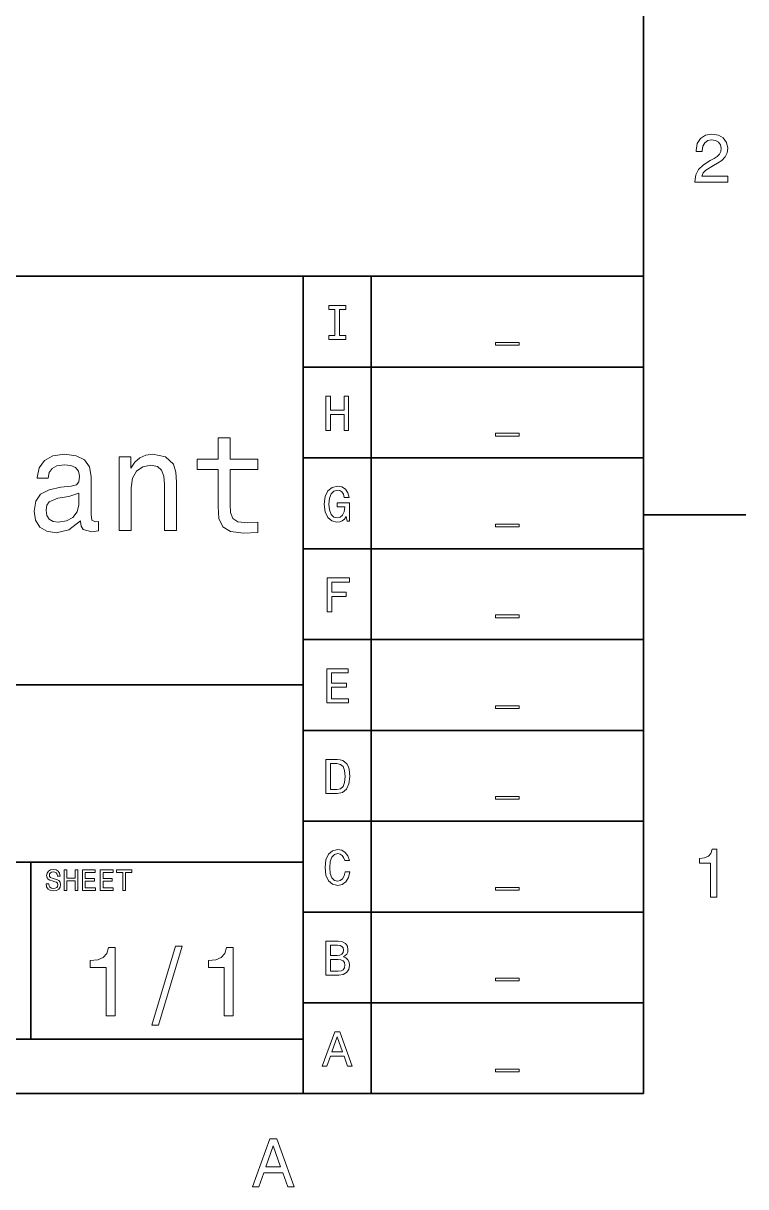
# Model space of a CAD drawing. Extents: x 0 to 297, y 0 to 210.
# Drawn here: x 241.4 to 294.5, y 3.2 to 88.6 of the extents above; entities that cross this region are included whole.
import ezdxf

# ---------------------------------------------------------------- set-up
doc = ezdxf.new("R2010")
doc.units = 0

msp = doc.modelspace()

# ---------------------------------------------------------------- linework, layer by layer
at = {"color": 7, "lineweight": 35}
for p, q in [((287, 10), (287, 200)), ((97, 70), (287, 70)), ((262, 10), (262, 70)), ((267, 10), (267, 70)), ((287, 70), (287, 10)), ((262, 63.333332), (287, 63.333332)), ((262, 56.666668), (287, 56.666668)), ((262, 50), (287, 50)), ((262, 43.333332), (287, 43.333332)), ((97, 40), (262, 40)), ((262, 36.666668), (287, 36.666668)), ((262, 30), (287, 30)), ((97, 27), (262, 27)), ((262, 23.333334), (287, 23.333334)), ((262, 16.666666), (287, 16.666666)), ((97, 14), (262, 14)), ((10, 10), (287, 10)), ((97, 10), (287, 10))]:
    msp.add_line(p, q, dxfattribs=at)
at = {"color": 7, "lineweight": 35, "ltscale": 0.1875}
msp.add_line((287, 52.5), (294.5, 52.5), dxfattribs=at)
at = {"color": 7, "lineweight": 35, "ltscale": 0.325}
msp.add_line((242, 14), (242, 27), dxfattribs=at)
at = {"color": 7, "lineweight": 13}
for points in [[(290.76947, 76.916786), (293.175079, 76.916786), (293.175079, 77.350502), (291.273773, 77.350502), (291.3797, 77.587532), (291.561249, 77.784218), (292.121033, 78.142288), (292.418579, 78.293587), (292.751434, 78.510445), (292.988464, 78.762604), (293.124634, 79.060158), (293.175079, 79.398056), (293.089355, 79.821686), (292.852325, 80.154541), (292.489197, 80.366356), (292.020172, 80.442001), (291.536041, 80.35627), (291.167877, 80.119232), (290.930847, 79.740997), (290.850159, 79.241714), (290.850159, 79.171112), (291.309082, 79.171112), (291.309082, 79.211456), (291.354462, 79.554398), (291.490631, 79.806557), (291.707489, 79.967941), (291.994965, 80.023415), (292.287476, 79.972984), (292.504333, 79.846901), (292.645538, 79.650215), (292.695984, 79.403099), (292.660675, 79.171112), (292.56485, 78.974426), (292.403473, 78.802956), (292.181549, 78.651657), (291.884003, 78.490273), (291.389771, 78.177589), (291.041779, 77.844742), (290.835022, 77.441284), (290.76947, 76.931915)], [(264.33429, 65.659821), (263.873199, 65.659821), (263.873199, 65.357224), (265.126801, 65.357224), (265.126801, 65.659821), (264.66571, 65.659821), (264.66571, 67.554626), (265.126801, 67.554626), (265.126801, 67.857224), (263.873199, 67.857224), (263.873199, 67.554626), (264.33429, 67.554626)], [(276.132568, 65.140724), (276.132568, 64.938995), (277.867432, 64.938995), (277.867432, 65.140724)], [(263.664276, 58.690563), (263.999298, 58.690563), (263.999298, 59.864914), (265.000732, 59.864914), (265.000732, 58.690563), (265.332123, 58.690563), (265.332123, 61.190563), (265.000732, 61.190563), (265.000732, 60.171112), (263.999298, 60.171112), (263.999298, 61.190563), (263.664276, 61.190563)], [(255.750702, 55.811958), (255.750702, 53.098701), (255.811218, 52.22118), (256.093658, 51.615993), (256.658508, 51.262966), (257.616699, 51.14193), (258.66571, 51.192364), (258.66571, 51.958931), (257.899109, 51.898415), (257.203156, 51.979107), (256.829956, 52.231266), (256.668579, 52.6549), (256.638306, 53.25), (256.638306, 55.811958), (258.66571, 55.811958), (258.66571, 56.568443), (256.638306, 56.568443), (256.638306, 58.152016), (255.750702, 58.152016), (255.750702, 56.568443), (254.21756, 56.568443), (254.21756, 55.811958)], [(276.132568, 58.474064), (276.132568, 58.272335), (277.867432, 58.272335), (277.867432, 58.474064)], [(245.634003, 52.039623), (245.634003, 52.009365), (245.684433, 51.666424), (245.835724, 51.424351), (246.471176, 51.232708), (246.965408, 51.3134), (246.965408, 51.999279), (246.753601, 51.969021), (246.471176, 52.100143), (246.420746, 52.503601), (246.420746, 55.307636), (246.299713, 56.023773), (245.946686, 56.528095), (245.331406, 56.830688), (244.463959, 56.941643), (243.616699, 56.820602), (242.991348, 56.477665), (242.597977, 55.943081), (242.466858, 55.23703), (242.466858, 55.176514), (243.263672, 55.176514), (243.33429, 55.600143), (243.556183, 55.902737), (243.919312, 56.084293), (244.433716, 56.1549), (244.927948, 56.104465), (245.280975, 55.953171), (245.492798, 55.690922), (245.563385, 55.327808), (245.523041, 54.904179), (245.361664, 54.692364), (244.958206, 54.591499), (244.201721, 54.510807), (243.33429, 54.32925), (242.719009, 54.006485), (242.355896, 53.502159), (242.244949, 52.755764), (242.345825, 52.090057), (242.658493, 51.595821), (243.162811, 51.283138), (243.85878, 51.172188), (244.796814, 51.384007)], [(248.488464, 51.333572), (249.376068, 51.333572), (249.376068, 54.460373), (249.466858, 55.176514), (249.759354, 55.701008), (250.213257, 56.023773), (250.818436, 56.144814), (251.302582, 56.043945), (251.605179, 55.771614), (251.75647, 55.317722), (251.806915, 54.712536), (251.806915, 51.333572), (252.694519, 51.333572), (252.694519, 54.894093), (252.654175, 55.610229), (252.47261, 56.20533), (251.877502, 56.75), (250.949554, 56.941643), (250.43515, 56.871037), (250.001434, 56.679394), (249.628235, 56.356628), (249.335724, 55.922909), (249.335724, 56.75), (248.488464, 56.75)], [(245.533142, 53.229828), (245.412094, 52.70533), (245.089325, 52.301872), (244.605179, 52.039623), (244.010071, 51.948845), (243.626801, 51.999279), (243.354462, 52.160664), (243.182983, 52.443081), (243.132568, 52.836452), (243.172913, 53.18948), (243.33429, 53.441643), (243.979828, 53.724064), (244.796814, 53.8451), (245.533142, 54.087173)], [(265.159241, 52.35891), (265.220459, 52.023895), (265.400574, 52.023895), (265.400574, 53.37476), (264.489197, 53.37476), (264.489197, 53.068565), (265.051147, 53.068565), (265.051147, 53.046951), (265.007935, 52.715538), (264.89267, 52.470581), (264.716156, 52.315681), (264.496399, 52.265251), (264.251434, 52.33009), (264.060516, 52.524616), (263.938049, 52.845222), (263.894806, 53.284702), (263.934448, 53.720581), (264.056915, 54.041187), (264.251434, 54.23571), (264.514404, 54.304153), (264.694519, 54.268131), (264.842224, 54.167267), (264.950287, 53.997959), (265.011536, 53.771015), (265.368164, 53.771015), (265.274506, 54.116837), (265.097992, 54.376202), (264.849426, 54.534702), (264.536041, 54.592339), (264.125366, 54.502281), (263.815552, 54.239311), (263.617432, 53.825047), (263.548981, 53.273895), (263.617432, 52.719139), (263.815552, 52.304874), (264.107361, 52.041908), (264.474792, 51.955452), (264.680115, 51.984268), (264.863831, 52.056316), (265.022339, 52.182396)], [(276.132568, 51.807396), (276.132568, 51.605667), (277.867432, 51.605667), (277.867432, 51.807396)], [(263.761536, 45.357231), (264.096558, 45.357231), (264.096558, 46.506367), (265.148407, 46.506367), (265.148407, 46.805359), (264.096558, 46.805359), (264.096558, 47.554638), (265.389771, 47.554638), (265.389771, 47.857231), (263.761536, 47.857231)], [(276.132568, 45.140732), (276.132568, 44.939003), (277.867432, 44.939003), (277.867432, 45.140732)], [(263.74353, 38.690563), (265.328522, 38.690563), (265.328522, 38.993156), (264.074921, 38.993156), (264.074921, 39.839699), (265.19165, 39.839699), (265.19165, 40.138691), (264.074921, 40.138691), (264.074921, 40.88797), (265.299713, 40.88797), (265.299713, 41.190563), (263.74353, 41.190563)], [(276.132568, 38.474064), (276.132568, 38.272335), (277.867432, 38.272335), (277.867432, 38.474064)], [(264.496399, 34.523895), (263.664276, 34.523895), (263.664276, 32.023895), (264.496399, 32.023895), (264.889038, 32.103146), (265.180847, 32.344501), (265.360962, 32.737152), (265.425812, 33.273895), (265.368164, 33.821445), (265.296112, 34.037582), (265.195251, 34.210495), (264.903473, 34.444645), (264.712555, 34.502281)], [(264.471191, 34.224903), (264.744965, 34.170868), (264.932281, 34.005165), (265.043945, 33.709774), (265.079987, 33.273895), (265.040344, 32.852425), (264.92868, 32.557037), (264.737762, 32.380524), (264.471191, 32.322887), (263.999298, 32.322887), (263.999298, 34.224903)], [(276.132568, 31.807396), (276.132568, 31.605667), (277.867432, 31.605667), (277.867432, 31.807396)], [(265.083588, 26.286623), (265.011536, 25.984028), (264.89267, 25.767891), (264.726959, 25.634605), (264.53244, 25.591377), (264.298279, 25.656219), (264.114563, 25.850742), (263.992065, 26.167746), (263.952454, 26.607227), (263.992065, 27.043106), (264.110962, 27.363712), (264.294678, 27.558235), (264.53244, 27.62668), (264.705322, 27.590656), (264.853027, 27.489792), (264.968292, 27.327688), (265.047546, 27.104345), (265.389771, 27.104345), (265.281708, 27.446564), (265.094391, 27.705931), (264.838623, 27.868034), (264.53244, 27.925671), (264.150574, 27.835613), (263.858795, 27.583452), (263.671478, 27.169188), (263.606628, 26.607227), (263.671478, 26.045267), (263.858795, 25.631002), (264.150574, 25.375238), (264.53244, 25.288784), (264.867432, 25.357227), (265.137604, 25.548149), (265.328522, 25.861549), (265.429413, 26.286623)], [(291.909241, 24.416786), (292.368164, 24.416786), (292.368164, 27.942001), (292.025208, 27.942001), (291.934448, 27.634365), (291.752899, 27.427593), (291.475525, 27.306557), (291.092224, 27.266211), (291.092224, 26.90814), (291.909241, 26.90814)], [(243.309082, 25.413544), (243.112396, 25.413544), (243.155624, 25.184437), (243.263687, 25.015848), (243.430115, 24.914265), (243.654892, 24.87752), (243.877518, 24.912102), (244.043945, 25.007204), (244.149857, 25.15634), (244.188766, 25.353025), (244.156342, 25.530258), (244.065567, 25.644812), (243.918594, 25.720461), (243.721909, 25.776655), (243.553314, 25.817722), (243.443085, 25.865273), (243.380402, 25.934437), (243.360947, 26.042505), (243.380402, 26.139769), (243.4366, 26.213255), (243.523056, 26.262968), (243.641937, 26.280258), (243.76297, 26.258644), (243.858063, 26.200287), (243.920746, 26.103025), (243.951004, 25.97118), (244.14769, 25.97118), (244.14769, 25.975504), (244.113113, 26.178673), (244.01152, 26.329969), (243.851578, 26.425072), (243.635452, 26.457491), (243.440918, 26.425072), (243.289627, 26.334293), (243.192368, 26.193804), (243.157776, 26.012247), (243.185883, 25.850143), (243.268005, 25.739912), (243.39769, 25.666426), (243.574921, 25.610229), (243.75, 25.560518), (243.881851, 25.512968), (243.961823, 25.443804), (243.989914, 25.331411), (243.963974, 25.216858), (243.896973, 25.130402), (243.795395, 25.076368), (243.663544, 25.059076), (243.516571, 25.082851), (243.404175, 25.152016), (243.332855, 25.264408)], [(244.450287, 24.918587), (244.651291, 24.918587), (244.651291, 25.623198), (245.252167, 25.623198), (245.252167, 24.918587), (245.451004, 24.918587), (245.451004, 26.418587), (245.252167, 26.418587), (245.252167, 25.806915), (244.651291, 25.806915), (244.651291, 26.418587), (244.450287, 26.418587)], [(245.798996, 24.918587), (246.75, 24.918587), (246.75, 25.100143), (245.997833, 25.100143), (245.997833, 25.608068), (246.667862, 25.608068), (246.667862, 25.787462), (245.997833, 25.787462), (245.997833, 26.23703), (246.732712, 26.23703), (246.732712, 26.418587), (245.798996, 26.418587)], [(247.100143, 24.918587), (248.051147, 24.918587), (248.051147, 25.100143), (247.298996, 25.100143), (247.298996, 25.608068), (247.969025, 25.608068), (247.969025, 25.787462), (247.298996, 25.787462), (247.298996, 26.23703), (248.033859, 26.23703), (248.033859, 26.418587), (247.100143, 26.418587)], [(248.755768, 24.918587), (248.954605, 24.918587), (248.954605, 26.23703), (249.408508, 26.23703), (249.408508, 26.418587), (248.299713, 26.418587), (248.299713, 26.23703), (248.755768, 26.23703)], [(276.132568, 25.14073), (276.132568, 24.939001), (277.867432, 24.939001), (277.867432, 25.14073)], [(247.533142, 15.700288), (248.188751, 15.700288), (248.188751, 20.736311), (247.698837, 20.736311), (247.569153, 20.296829), (247.309799, 20.00144), (246.913544, 19.828529), (246.365997, 19.770893), (246.365997, 19.259365), (247.533142, 19.259365)], [(250.876083, 15.030259), (251.373199, 15.030259), (253.116714, 20.837175), (252.612381, 20.837175)], [(256.207489, 15.700288), (256.863098, 15.700288), (256.863098, 20.736311), (256.373199, 20.736311), (256.2435, 20.296829), (255.984146, 20.00144), (255.587891, 19.828529), (255.040344, 19.770893), (255.040344, 19.259365), (256.207489, 19.259365)], [(264.950287, 20.041426), (265.202454, 20.250359), (265.267303, 20.39085), (265.28891, 20.563761), (265.242065, 20.833933), (265.101593, 21.028458), (264.874634, 21.147333), (264.557648, 21.190561), (263.667877, 21.190561), (263.667877, 18.690561), (264.608063, 18.690561), (264.943085, 18.740993), (265.19165, 18.888687), (265.346558, 19.122837), (265.400574, 19.43984), (265.368164, 19.652376), (265.281708, 19.82889), (265.141205, 19.958572)], [(264.489197, 20.153097), (263.999298, 20.153097), (263.999298, 20.891569), (264.518005, 20.891569), (264.712555, 20.869957), (264.849426, 20.805115), (264.932281, 20.693443), (264.96109, 20.527737), (264.92868, 20.36203), (264.842224, 20.246758), (264.694519, 20.174711)], [(264.568451, 18.989553), (263.999298, 18.989553), (263.999298, 19.850504), (264.536041, 19.850504), (264.76297, 19.825287), (264.925079, 19.74964), (265.022339, 19.619957), (265.054749, 19.432636), (265.022339, 19.234509), (264.932281, 19.097622), (264.780975, 19.014769)], [(276.132568, 18.474064), (276.132568, 18.272335), (277.867432, 18.272335), (277.867432, 18.474064)], [(263.404907, 12.023895), (263.736328, 12.023895), (263.999298, 12.758765), (264.997131, 12.758765), (265.260101, 12.023895), (265.598694, 12.023895), (264.683716, 14.527497), (264.316284, 14.527497)], [(264.114563, 13.064961), (264.5, 14.167267), (264.885437, 13.064961)], [(276.132568, 11.807397), (276.132568, 11.605667), (277.867432, 11.605667), (277.867432, 11.807397)], [(258.266846, 3.166787), (258.730835, 3.166787), (259.098999, 4.195605), (260.495972, 4.195605), (260.864105, 3.166787), (261.338165, 3.166787), (260.05719, 6.67183), (259.542786, 6.67183)], [(259.260376, 4.624279), (259.799988, 6.167507), (260.33963, 4.624279)]]:
    msp.add_lwpolyline(points, close=True, dxfattribs=at)

doc.saveas('drawing.dxf')
